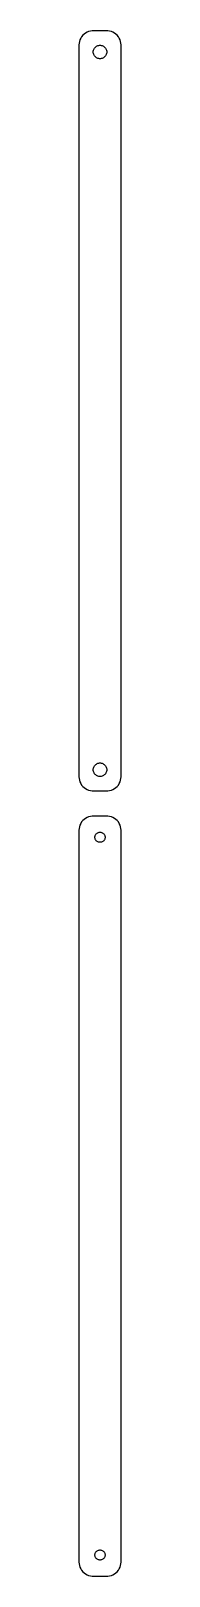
# Model space of a CAD drawing. Header units: metres. Extents: x -8 to 8, y 144 to 693.
import ezdxf

# ---------------------------------------------------------------- set-up
doc = ezdxf.new("R2010")
doc.units = ezdxf.units.M

msp = doc.modelspace()

# ---------------------------------------------------------------- linework, layer by layer
for p, q in [((-5.68712, 691.853), (-6.14484, 691.423)), ((-5.17912, 692.222), (-5.68712, 691.853)), ((-4.62889, 692.524), (-5.17912, 692.222)), ((-4.04507, 692.755), (-4.62889, 692.524)), ((-3.4369, 692.911), (-4.04507, 692.755)), ((-2.81395, 692.99), (-3.4369, 692.911)), ((2.81395, 692.99), (-2.81395, 692.99)), ((3.4369, 692.911), (2.81395, 692.99)), ((4.04507, 692.755), (3.4369, 692.911)), ((4.62889, 692.524), (4.04507, 692.755)), ((5.17912, 692.222), (4.62889, 692.524)), ((5.68712, 691.853), (5.17912, 692.222)), ((6.14484, 691.423), (5.68712, 691.853)), ((-7.46057, 688.627), (-7.5, 688)), ((-7.5, 688), (-7.5, 428)), ((-7.34291, 689.243), (-7.46057, 688.627)), ((-7.14888, 689.841), (-7.34291, 689.243)), ((-6.88153, 690.409), (-7.14888, 689.841)), ((-6.54507, 690.939), (-6.88153, 690.409)), ((-6.14484, 691.423), (-6.54507, 690.939)), ((-2.32458, 686.097), (-2.23146, 686.383)), ((-2.23146, 686.383), (-2.10313, 686.656)), ((-2.10313, 686.656), (-1.94164, 686.911)), ((-1.94164, 686.911), (-1.74951, 687.143)), ((-1.74951, 687.143), (-1.52982, 687.349)), ((-1.52982, 687.349), (-1.28598, 687.526)), ((-1.28598, 687.526), (-1.02187, 687.672)), ((-1.02187, 687.672), (-0.741638, 687.783)), ((-0.741638, 687.783), (-0.449707, 687.857)), ((-0.449707, 687.857), (-0.150696, 687.895)), ((-0.150696, 687.895), (0.150696, 687.895)), ((0.150696, 687.895), (0.449707, 687.857)), ((0.449707, 687.857), (0.741638, 687.783)), ((0.741638, 687.783), (1.02187, 687.672)), ((1.02187, 687.672), (1.28598, 687.526)), ((1.28598, 687.526), (1.52982, 687.349)), ((1.52982, 687.349), (1.74951, 687.143)), ((1.74951, 687.143), (1.94164, 686.911)), ((1.94164, 686.911), (2.10313, 686.656)), ((2.10313, 686.656), (2.23146, 686.383)), ((2.23146, 686.383), (2.32458, 686.097)), ((6.54507, 690.939), (6.14484, 691.423)), ((6.88153, 690.409), (6.54507, 690.939)), ((7.14888, 689.841), (6.88153, 690.409)), ((7.34291, 689.243), (7.14888, 689.841)), ((7.46057, 688.627), (7.34291, 689.243)), ((7.5, 688), (7.46057, 688.627)), ((7.5, 428), (7.5, 688)), ((-2.39999, 685.5), (-2.38107, 685.801)), ((-2.38107, 685.199), (-2.39999, 685.5)), ((-2.38107, 685.801), (-2.32458, 686.097)), ((-2.32458, 684.903), (-2.38107, 685.199)), ((-2.23146, 684.617), (-2.32458, 684.903)), ((-2.10313, 684.344), (-2.23146, 684.617)), ((-1.94164, 684.089), (-2.10313, 684.344)), ((-1.74951, 683.857), (-1.94164, 684.089)), ((-1.52982, 683.651), (-1.74951, 683.857)), ((-1.28598, 683.474), (-1.52982, 683.651)), ((-1.02187, 683.328), (-1.28598, 683.474)), ((-0.741638, 683.217), (-1.02187, 683.328)), ((-0.449707, 683.143), (-0.741638, 683.217)), ((-0.150696, 683.105), (-0.449707, 683.143)), ((0.150696, 683.105), (-0.150696, 683.105)), ((0.449707, 683.143), (0.150696, 683.105)), ((0.741638, 683.217), (0.449707, 683.143)), ((1.02187, 683.328), (0.741638, 683.217)), ((1.28598, 683.474), (1.02187, 683.328)), ((1.52982, 683.651), (1.28598, 683.474)), ((1.74951, 683.857), (1.52982, 683.651)), ((1.94164, 684.089), (1.74951, 683.857)), ((2.10313, 684.344), (1.94164, 684.089)), ((2.23146, 684.617), (2.10313, 684.344)), ((2.32458, 684.903), (2.23146, 684.617)), ((2.32458, 686.097), (2.38107, 685.801)), ((2.38107, 685.199), (2.32458, 684.903)), ((2.38107, 685.801), (2.39999, 685.5)), ((2.39999, 685.5), (2.38107, 685.199)), ((-2.39999, 430.5), (-2.38107, 430.801)), ((-2.38107, 430.199), (-2.39999, 430.5)), ((-2.38107, 430.801), (-2.32458, 431.097)), ((-2.32458, 429.903), (-2.38107, 430.199)), ((-2.32458, 431.097), (-2.23146, 431.383)), ((-2.23146, 429.617), (-2.32458, 429.903)), ((-2.23146, 431.383), (-2.10313, 431.656)), ((-2.10313, 429.344), (-2.23146, 429.617)), ((-2.10313, 431.656), (-1.94164, 431.911)), ((-1.94164, 429.089), (-2.10313, 429.344)), ((-1.94164, 431.911), (-1.74951, 432.143)), ((-1.74951, 428.857), (-1.94164, 429.089)), ((-1.74951, 432.143), (-1.52982, 432.349)), ((-1.52982, 428.651), (-1.74951, 428.857)), ((-1.52982, 432.349), (-1.28598, 432.526)), ((-1.28598, 428.474), (-1.52982, 428.651)), ((-1.28598, 432.526), (-1.02187, 432.672)), ((-1.02187, 428.328), (-1.28598, 428.474)), ((-1.02187, 432.672), (-0.741638, 432.783)), ((-0.741638, 428.217), (-1.02187, 428.328)), ((-0.741638, 432.783), (-0.449707, 432.857)), ((-0.449707, 428.143), (-0.741638, 428.217)), ((-0.449707, 432.857), (-0.150696, 432.895)), ((-0.150696, 432.895), (0.150696, 432.895)), ((0.150696, 432.895), (0.449707, 432.857)), ((0.449707, 432.857), (0.741638, 432.783)), ((0.741638, 428.217), (0.449707, 428.143)), ((0.741638, 432.783), (1.02187, 432.672)), ((1.02187, 428.328), (0.741638, 428.217)), ((1.02187, 432.672), (1.28598, 432.526)), ((1.28598, 428.474), (1.02187, 428.328)), ((1.28598, 432.526), (1.52982, 432.349)), ((1.52982, 428.651), (1.28598, 428.474)), ((1.52982, 432.349), (1.74951, 432.143)), ((1.74951, 428.857), (1.52982, 428.651)), ((1.74951, 432.143), (1.94164, 431.911)), ((1.94164, 429.089), (1.74951, 428.857)), ((1.94164, 431.911), (2.10313, 431.656)), ((2.10313, 429.344), (1.94164, 429.089)), ((2.10313, 431.656), (2.23146, 431.383)), ((2.23146, 429.617), (2.10313, 429.344)), ((2.23146, 431.383), (2.32458, 431.097)), ((2.32458, 429.903), (2.23146, 429.617)), ((2.32458, 431.097), (2.38107, 430.801)), ((2.38107, 430.199), (2.32458, 429.903)), ((2.38107, 430.801), (2.39999, 430.5)), ((2.39999, 430.5), (2.38107, 430.199)), ((-7.5, 428), (-7.46057, 427.373)), ((-7.46057, 427.373), (-7.34291, 426.757)), ((-7.34291, 426.757), (-7.14888, 426.159)), ((-7.14888, 426.159), (-6.88153, 425.591)), ((-6.88153, 425.591), (-6.54507, 425.061)), ((-6.54507, 425.061), (-6.14484, 424.577)), ((-6.14484, 424.577), (-5.68712, 424.147)), ((-5.68712, 424.147), (-5.17912, 423.778)), ((-5.17912, 423.778), (-4.62889, 423.476)), ((-4.62889, 423.476), (-4.04507, 423.245)), ((-4.04507, 423.245), (-3.4369, 423.089)), ((-3.4369, 423.089), (-2.81395, 423.01)), ((-2.81395, 423.01), (2.81395, 423.01)), ((-0.150696, 428.105), (-0.449707, 428.143)), ((0.150696, 428.105), (-0.150696, 428.105)), ((0.449707, 428.143), (0.150696, 428.105)), ((2.81395, 423.01), (3.4369, 423.089)), ((3.4369, 423.089), (4.04507, 423.245)), ((4.04507, 423.245), (4.62889, 423.476)), ((4.62889, 423.476), (5.17912, 423.778)), ((5.17912, 423.778), (5.68712, 424.147)), ((5.68712, 424.147), (6.14484, 424.577)), ((6.14484, 424.577), (6.54507, 425.061)), ((6.54507, 425.061), (6.88153, 425.591)), ((6.88153, 425.591), (7.14888, 426.159)), ((7.14888, 426.159), (7.34291, 426.757)), ((7.34291, 426.757), (7.46057, 427.373)), ((7.46057, 427.373), (7.5, 428)), ((-6.54507, 411.939), (-6.88153, 411.409)), ((-6.14484, 412.423), (-6.54507, 411.939)), ((-5.68712, 412.853), (-6.14484, 412.423)), ((-5.17912, 413.222), (-5.68712, 412.853)), ((-4.62889, 413.524), (-5.17912, 413.222)), ((-4.04507, 413.755), (-4.62889, 413.524)), ((-3.4369, 413.911), (-4.04507, 413.755)), ((-2.81395, 413.99), (-3.4369, 413.911)), ((2.81395, 413.99), (-2.81395, 413.99)), ((3.4369, 413.911), (2.81395, 413.99)), ((4.04507, 413.755), (3.4369, 413.911)), ((4.62889, 413.524), (4.04507, 413.755)), ((5.17912, 413.222), (4.62889, 413.524)), ((5.68712, 412.853), (5.17912, 413.222)), ((6.14484, 412.423), (5.68712, 412.853)), ((6.54507, 411.939), (6.14484, 412.423)), ((6.88153, 411.409), (6.54507, 411.939)), ((-7.46057, 409.627), (-7.5, 409)), ((-7.5, 409), (-7.5, 149)), ((-7.34291, 410.243), (-7.46057, 409.627)), ((-7.14888, 410.841), (-7.34291, 410.243)), ((-6.88153, 411.409), (-7.14888, 410.841)), ((-1.79999, 406.5), (-1.7858, 406.726)), ((-1.7858, 406.274), (-1.79999, 406.5)), ((-1.7858, 406.726), (-1.74344, 406.948)), ((-1.74344, 406.052), (-1.7858, 406.274)), ((-1.74344, 406.948), (-1.67358, 407.163)), ((-1.67358, 407.163), (-1.57735, 407.367)), ((-1.57735, 407.367), (-1.45622, 407.558)), ((-1.45622, 407.558), (-1.31213, 407.732)), ((-1.31213, 407.732), (-1.14735, 407.887)), ((-1.14735, 407.887), (-0.964478, 408.02)), ((-0.964478, 408.02), (-0.766388, 408.129)), ((-0.766388, 408.129), (-0.556229, 408.212)), ((-0.556229, 408.212), (-0.33728, 408.268)), ((-0.33728, 408.268), (-0.113022, 408.296)), ((-0.113022, 408.296), (0.113022, 408.296)), ((0.113022, 408.296), (0.33728, 408.268)), ((0.33728, 408.268), (0.556229, 408.212)), ((0.556229, 408.212), (0.766388, 408.129)), ((0.766388, 408.129), (0.964478, 408.02)), ((0.964478, 408.02), (1.14735, 407.887)), ((1.14735, 407.887), (1.31213, 407.732)), ((1.31213, 407.732), (1.45622, 407.558)), ((1.45622, 407.558), (1.57735, 407.367)), ((1.57735, 407.367), (1.67358, 407.163)), ((1.67358, 407.163), (1.74344, 406.948)), ((1.74344, 406.948), (1.7858, 406.726)), ((1.7858, 406.274), (1.74344, 406.052)), ((1.7858, 406.726), (1.79999, 406.5)), ((1.79999, 406.5), (1.7858, 406.274)), ((7.14888, 410.841), (6.88153, 411.409)), ((7.34291, 410.243), (7.14888, 410.841)), ((7.46057, 409.627), (7.34291, 410.243)), ((7.5, 409), (7.46057, 409.627)), ((7.5, 149), (7.5, 409)), ((-1.67358, 405.837), (-1.74344, 406.052)), ((-1.57735, 405.633), (-1.67358, 405.837)), ((-1.45622, 405.442), (-1.57735, 405.633)), ((-1.31213, 405.268), (-1.45622, 405.442)), ((-1.14735, 405.113), (-1.31213, 405.268)), ((-0.964478, 404.98), (-1.14735, 405.113)), ((-0.766388, 404.871), (-0.964478, 404.98)), ((-0.556229, 404.788), (-0.766388, 404.871)), ((-0.33728, 404.732), (-0.556229, 404.788)), ((-0.113022, 404.704), (-0.33728, 404.732)), ((0.113022, 404.704), (-0.113022, 404.704)), ((0.33728, 404.732), (0.113022, 404.704)), ((0.556229, 404.788), (0.33728, 404.732)), ((0.766388, 404.871), (0.556229, 404.788)), ((0.964478, 404.98), (0.766388, 404.871)), ((1.14735, 405.113), (0.964478, 404.98)), ((1.31213, 405.268), (1.14735, 405.113)), ((1.45622, 405.442), (1.31213, 405.268)), ((1.57735, 405.633), (1.45622, 405.442)), ((1.67358, 405.837), (1.57735, 405.633)), ((1.74344, 406.052), (1.67358, 405.837)), ((-7.5, 149), (-7.46057, 148.373)), ((-7.46057, 148.373), (-7.34291, 147.757)), ((-1.79999, 151.5), (-1.7858, 151.726)), ((-1.7858, 151.274), (-1.79999, 151.5)), ((-1.7858, 151.726), (-1.74344, 151.948)), ((-1.74344, 151.052), (-1.7858, 151.274)), ((-1.74344, 151.948), (-1.67358, 152.163)), ((-1.67358, 150.837), (-1.74344, 151.052)), ((-1.67358, 152.163), (-1.57735, 152.367)), ((-1.57735, 150.633), (-1.67358, 150.837)), ((-1.57735, 152.367), (-1.45622, 152.558)), ((-1.45622, 150.442), (-1.57735, 150.633)), ((-1.45622, 152.558), (-1.31213, 152.732)), ((-1.31213, 150.268), (-1.45622, 150.442)), ((-1.31213, 152.732), (-1.14735, 152.887)), ((-1.14735, 150.113), (-1.31213, 150.268)), ((-1.14735, 152.887), (-0.964478, 153.02)), ((-0.964478, 149.98), (-1.14735, 150.113)), ((-0.964478, 153.02), (-0.766388, 153.129)), ((-0.766388, 149.871), (-0.964478, 149.98)), ((-0.766388, 153.129), (-0.556229, 153.212)), ((-0.556229, 149.788), (-0.766388, 149.871)), ((-0.556229, 153.212), (-0.33728, 153.268)), ((-0.33728, 149.732), (-0.556229, 149.788)), ((-0.33728, 153.268), (-0.113022, 153.296)), ((-0.113022, 149.704), (-0.33728, 149.732)), ((-0.113022, 153.296), (0.113022, 153.296)), ((0.113022, 149.704), (-0.113022, 149.704)), ((0.113022, 153.296), (0.33728, 153.268)), ((0.33728, 149.732), (0.113022, 149.704)), ((0.33728, 153.268), (0.556229, 153.212)), ((0.556229, 149.788), (0.33728, 149.732)), ((0.556229, 153.212), (0.766388, 153.129)), ((0.766388, 149.871), (0.556229, 149.788)), ((0.766388, 153.129), (0.964478, 153.02)), ((0.964478, 149.98), (0.766388, 149.871)), ((0.964478, 153.02), (1.14735, 152.887)), ((1.14735, 150.113), (0.964478, 149.98)), ((1.14735, 152.887), (1.31213, 152.732)), ((1.31213, 150.268), (1.14735, 150.113)), ((1.31213, 152.732), (1.45622, 152.558)), ((1.45622, 150.442), (1.31213, 150.268)), ((1.45622, 152.558), (1.57735, 152.367)), ((1.57735, 150.633), (1.45622, 150.442)), ((1.57735, 152.367), (1.67358, 152.163)), ((1.67358, 150.837), (1.57735, 150.633)), ((1.67358, 152.163), (1.74344, 151.948)), ((1.74344, 151.052), (1.67358, 150.837)), ((1.74344, 151.948), (1.7858, 151.726)), ((1.7858, 151.274), (1.74344, 151.052)), ((1.7858, 151.726), (1.79999, 151.5)), ((1.79999, 151.5), (1.7858, 151.274)), ((7.34291, 147.757), (7.46057, 148.373)), ((7.46057, 148.373), (7.5, 149)), ((-7.34291, 147.757), (-7.14888, 147.159)), ((-7.14888, 147.159), (-6.88153, 146.591)), ((-6.88153, 146.591), (-6.54507, 146.061)), ((-6.54507, 146.061), (-6.14484, 145.577)), ((-6.14484, 145.577), (-5.68712, 145.147)), ((-5.68712, 145.147), (-5.17912, 144.778)), ((-5.17912, 144.778), (-4.62889, 144.476)), ((-4.62889, 144.476), (-4.04507, 144.245)), ((-4.04507, 144.245), (-3.4369, 144.089)), ((-3.4369, 144.089), (-2.81395, 144.01)), ((-2.81395, 144.01), (2.81395, 144.01)), ((2.81395, 144.01), (3.4369, 144.089)), ((3.4369, 144.089), (4.04507, 144.245)), ((4.04507, 144.245), (4.62889, 144.476)), ((4.62889, 144.476), (5.17912, 144.778)), ((5.17912, 144.778), (5.68712, 145.147)), ((5.68712, 145.147), (6.14484, 145.577)), ((6.14484, 145.577), (6.54507, 146.061)), ((6.54507, 146.061), (6.88153, 146.591)), ((6.88153, 146.591), (7.14888, 147.159)), ((7.14888, 147.159), (7.34291, 147.757))]:
    msp.add_line(p, q)

doc.saveas('drawing.dxf')
